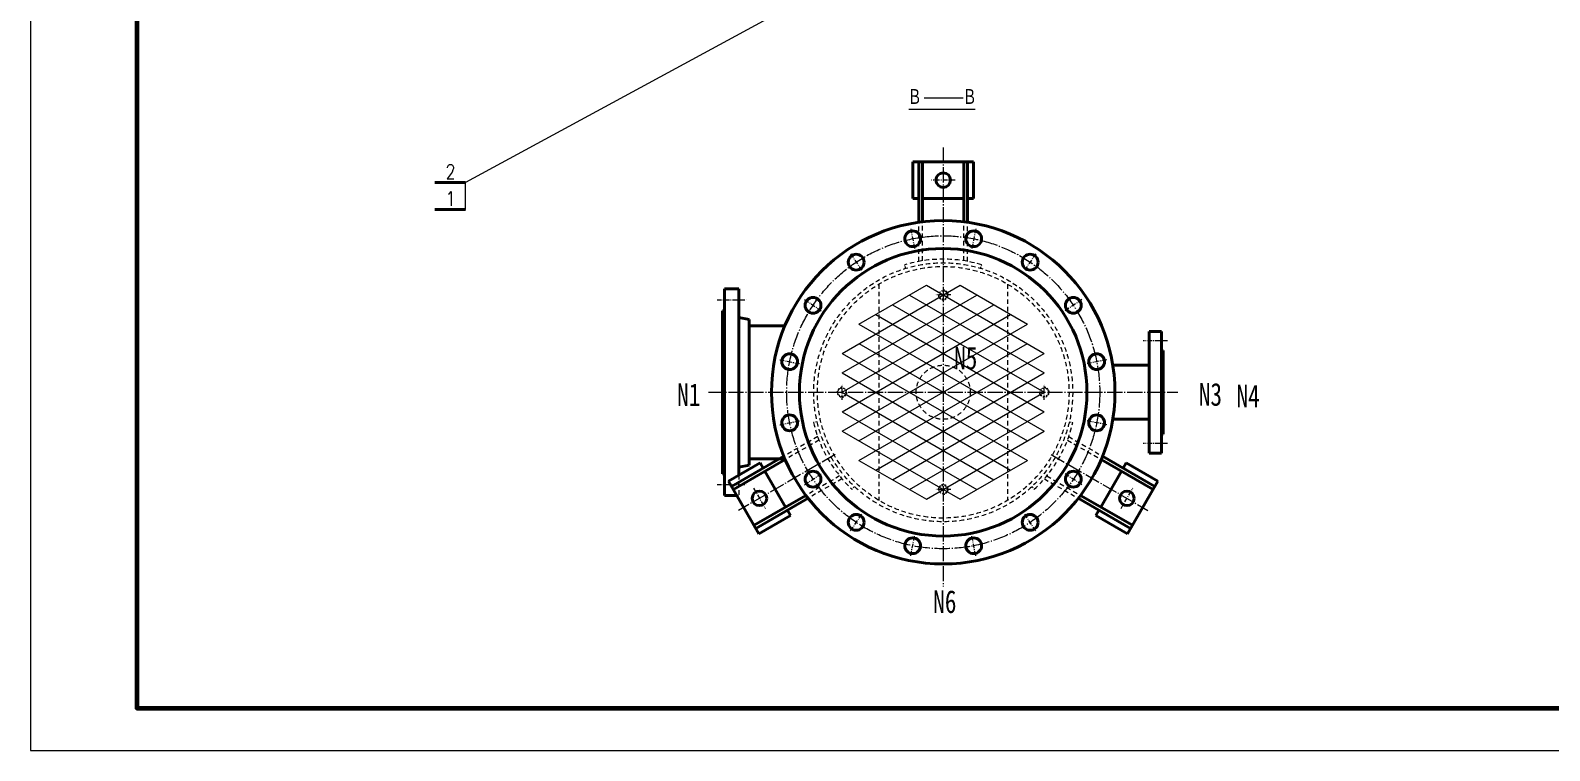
# Model space of a CAD drawing. Extents: x -4165 to 3578, y -3827 to 2060.
# Drawn here: x -4165 to -1665, y -3827 to -2642 of the extents above; entities that cross this region are included whole.
import ezdxf
from ezdxf.enums import TextEntityAlignment as Align

# ---------------------------------------------------------------- set-up
doc = ezdxf.new("R2010")
doc.units = 0
doc.header["$LTSCALE"] = 10
for name, pattern in [('XX-L', [1.25, 0.75, -0.5]), ('XX-S', [0.5, 0.3, -0.2]), ('ZXX-L', [3.28, 2.5, -0.3, 0.18, -0.3]), ('ZXX-S', [1.27, 0.75, -0.2, 0.12, -0.2])]:
    doc.linetypes.add(name, pattern=pattern)
for name, color, linetype, lineweight in [('A 粗实线', 1, 'CONTINUOUS', 40), ('B 细实线', 7, 'CONTINUOUS', 18), ('C 文 字', 2, 'CONTINUOUS', 20), ('D 短中心线', 3, 'ZXX-S', 18), ('E 长中心线', 3, 'ZXX-L', 18), ('F 短虚线', 6, 'XX-S', 20), ('G 长虚线', 6, 'XX-L', 20), ('J 标注尺寸', 2, 'CONTINUOUS', 18)]:
    doc.layers.add(name, color=color, linetype=linetype, lineweight=lineweight)
doc.styles.add('HZTXT', font='SIMFANG.TTF', dxfattribs={"width": 0.75})
doc.styles.add('ROMANC', font='romanc', dxfattribs={"width": 0.7, "height": 6})
doc.styles.add('标题中文', font='SIMFANG.TTF', dxfattribs={"width": 0.7})

msp = doc.modelspace()

# ---------------------------------------------------------------- linework, layer by layer
at = {"layer": 'A 粗实线'}
for p, q in [((-2712.9, -2858.9), (-2712.9, -2918.9)), ((-2612.9, -2858.9), (-2712.9, -2858.9)), ((-2702.9, -2958.2), (-2702.9, -2858.9)), ((-2696.9, -2957.4), (-2696.9, -2858.9)), ((-2628.9, -2957.4), (-2628.9, -2858.9)), ((-2622.9, -2958.2), (-2622.9, -2858.9)), ((-2612.9, -2858.9), (-2612.9, -2918.9)), ((-3499.2, -2892.8), (-3448.6, -2892.8)), ((-2712.9, -2918.9), (-2702.9, -2918.9)), ((-2696.9, -2918.9), (-2628.9, -2918.9)), ((-2612.9, -2918.9), (-2622.9, -2918.9)), ((-3499.2, -2937.1), (-3448.6, -2937.1)), ((-3022.9, -3407.9), (-3022.9, -3067.9)), ((-3022.9, -3067.9), (-2998.9, -3067.9)), ((-2998.9, -3374.1), (-2998.9, -3067.9)), ((-3025.9, -3371.9), (-3025.9, -3103.9)), ((-3025.9, -3103.9), (-3022.9, -3103.9)), ((-2998.9, -3114.9), (-2981.9, -3117.9)), ((-2981.9, -3357.9), (-2981.9, -3117.9)), ((-2981.9, -3128.4), (-2923.3, -3128.4)), ((-2323.9, -3137.9), (-2323.9, -3337.9)), ((-2323.9, -3137.9), (-2303.9, -3137.9)), ((-2303.9, -3137.9), (-2303.9, -3337.9)), ((-2303.9, -3168.9), (-2300.9, -3168.9)), ((-2300.9, -3168.9), (-2300.9, -3306.9)), ((-2323.9, -3193.4), (-2383.9, -3193.4)), ((-2323.9, -3282.4), (-2383.9, -3282.4)), ((-2300.9, -3306.9), (-2303.9, -3306.9)), ((-2925.1, -3343.1), (-3011.1, -3392.7)), ((-2922.8, -3348.6), (-3008.1, -3397.9)), ((-2981.9, -3347.4), (-2923.3, -3347.4)), ((-2403, -3348.6), (-2317.7, -3397.9)), ((-2400.7, -3343.1), (-2314.7, -3392.7)), ((-2303.9, -3337.9), (-2323.9, -3337.9)), ((-3022.9, -3371.9), (-3025.9, -3371.9)), ((-3016.1, -3384.1), (-2964.2, -3354.1)), ((-2998.9, -3360.9), (-2981.9, -3357.9)), ((-2964.2, -3354.1), (-2959.2, -3362.7)), ((-2922.2, -3426.8), (-2956.2, -3367.9)), ((-2369.7, -3367.9), (-2403.7, -3426.8)), ((-2361.7, -3354.1), (-2366.7, -3362.7)), ((-2309.7, -3384.1), (-2361.7, -3354.1)), ((-3016.1, -3384.1), (-2966.1, -3470.7)), ((-2359.7, -3470.7), (-2309.7, -3384.1)), ((-3002.4, -3407.9), (-3022.9, -3407.9)), ((-2888.8, -3407.5), (-2974.1, -3456.8)), ((-2885.1, -3412.3), (-2971.1, -3462)), ((-2440.7, -3412.3), (-2354.7, -3462)), ((-2437, -3407.5), (-2351.7, -3456.8)), ((-2966.1, -3470.7), (-2914.2, -3440.7)), ((-2914.2, -3440.7), (-2919.2, -3432)), ((-2411.7, -3440.7), (-2406.7, -3432)), ((-2359.7, -3470.7), (-2411.7, -3440.7))]:
    msp.add_line(p, q, dxfattribs=at)
at = {"layer": 'A 粗实线', "color": 5, "lineweight": 60}
msp.add_lwpolyline([(-76.5, -3757.5), (-76.5, 1989.5), (-3989.5, 1989.5), (-3989.5, -3757.5)], close=True, dxfattribs=at)
at = {"layer": 'A 粗实线'}
for centre, radius in [((-2662.9, -2888.9), 12), ((-2662.9, -3237.9), 282.5), ((-2713.2, -2985.3), 13), ((-2612.7, -2985.3), 13), ((-2662.9, -3237.9), 236.5), ((-2806, -3023.8), 13), ((-2519.9, -3023.8), 13), ((-2877, -3094.8), 13), ((-2448.8, -3094.8), 13), ((-2915.5, -3187.6), 13), ((-2410.4, -3187.6), 13), ((-2915.5, -3288.1), 13), ((-2410.4, -3288.1), 13), ((-2877, -3380.9), 13), ((-2448.8, -3380.9), 13), ((-2965.2, -3412.4), 12), ((-2360.7, -3412.4), 12), ((-2806, -3452), 13), ((-2519.9, -3452), 13), ((-2713.2, -3490.4), 13), ((-2612.7, -3490.4), 13)]:
    msp.add_circle(centre, radius, dxfattribs=at)
at = {"layer": 'B 细实线'}
for p, q in [((-2747.4, -2512.1), (-3448.6, -2892.8)), ((-2719.3, -2772.2), (-2610.1, -2772.2)), ((-2694.3, -2753.3), (-2630, -2753.3)), ((-3448.6, -2937.1), (-3448.6, -2892.8)), ((-2829.2, -3173.9), (-2635.2, -3061.9)), ((-2801.5, -3125.9), (-2690.6, -3061.9)), ((-2690.6, -3061.9), (-2496.6, -3173.9)), ((-2635.2, -3061.9), (-2524.4, -3125.9)), ((-2829.2, -3205.9), (-2607.5, -3077.9)), ((-2829.2, -3237.9), (-2579.8, -3093.9)), ((-2746.1, -3093.9), (-2496.6, -3237.9)), ((-2718.3, -3077.9), (-2496.6, -3205.9)), ((-2829.2, -3269.9), (-2552.1, -3109.9)), ((-2773.8, -3109.9), (-2496.6, -3269.9)), ((-2829.2, -3301.9), (-2524.4, -3125.9)), ((-2801.5, -3125.9), (-2496.6, -3301.9)), ((-2829.2, -3173.9), (-2524.4, -3349.9)), ((-2801.5, -3157.9), (-2524.4, -3317.9)), ((-2801.5, -3317.9), (-2524.4, -3157.9)), ((-2801.5, -3349.9), (-2496.6, -3173.9)), ((-2829.2, -3205.9), (-2552.1, -3365.9)), ((-2773.8, -3365.9), (-2496.6, -3205.9)), ((-2829.2, -3237.9), (-2579.8, -3381.9)), ((-2746.1, -3381.9), (-2496.6, -3237.9)), ((-2829.2, -3269.9), (-2607.5, -3397.9)), ((-2718.3, -3397.9), (-2496.6, -3269.9)), ((-2829.2, -3301.9), (-2635.2, -3413.9)), ((-2690.6, -3413.9), (-2496.6, -3301.9)), ((-2801.5, -3349.9), (-2690.6, -3413.9)), ((-2635.2, -3413.9), (-2524.4, -3349.9))]:
    msp.add_line(p, q, dxfattribs=at)
msp.add_lwpolyline([(-6.5, -3827.5), (-6.5, 2059.5), (-4164.5, 2059.5), (-4164.5, -3827.5)], close=True, dxfattribs=at)
at = {"layer": 'D 短中心线'}
for p, q in [((-2643.4, -2888.9), (-2682.4, -2888.9)), ((-2716.4, -2968.9), (-2709.9, -3001.7)), ((-2609.4, -2968.9), (-2615.9, -3001.7)), ((-2815.3, -3009.9), (-2796.7, -3037.6)), ((-2510.6, -3009.9), (-2529.1, -3037.6)), ((-3034.9, -3085.9), (-2986.9, -3085.9)), ((-2890.9, -3085.5), (-2863.1, -3104.1)), ((-2650.1, -3077.8), (-2675.7, -3077.8)), ((-2434.9, -3085.5), (-2462.7, -3104.1)), ((-2293.9, -3153.4), (-2333.9, -3153.4)), ((-2931.8, -3184.4), (-2899.1, -3190.9)), ((-2394, -3184.4), (-2426.7, -3190.9)), ((-2829.2, -3250.6), (-2829.2, -3225)), ((-2496.7, -3250.6), (-2496.7, -3225)), ((-2931.8, -3291.4), (-2899.1, -3284.8)), ((-2394, -3291.4), (-2426.7, -3284.8)), ((-2293.9, -3322.4), (-2333.9, -3322.4)), ((-2890.9, -3390.2), (-2863.1, -3371.7)), ((-2434.9, -3390.2), (-2462.7, -3371.7)), ((-3034.9, -3389.9), (-2986.9, -3389.9)), ((-2974.9, -3395.5), (-2955.4, -3429.2)), ((-2650.1, -3397.9), (-2675.7, -3397.9)), ((-2370.4, -3429.2), (-2350.9, -3395.5)), ((-2815.3, -3465.9), (-2796.7, -3438.1)), ((-2510.6, -3465.9), (-2529.1, -3438.1)), ((-2716.4, -3506.8), (-2709.9, -3474)), ((-2609.4, -3506.8), (-2615.9, -3474))]:
    msp.add_line(p, q, dxfattribs=at)
at = {"layer": 'E 长中心线'}
for p, q in [((-2662.9, -2835), (-2662.9, -3557.5)), ((-3049.1, -3237.9), (-2276.7, -3237.9)), ((-2840.6, -3340.4), (-2999.5, -3432.2)), ((-2485.3, -3340.4), (-2326.3, -3432.2))]:
    msp.add_line(p, q, dxfattribs=at)
msp.add_circle((-2662.9, -3237.9), 257.5, dxfattribs=at)
at = {"layer": 'F 短虚线'}
for p, q in [((-2724.5, -3034), (-2726.3, -3028.2)), ((-2601.3, -3034), (-2599.6, -3028.2)), ((-2870.3, -3286.5), (-2876.1, -3287.8)), ((-2455.5, -3286.5), (-2449.7, -3287.8)), ((-2808.7, -3393.2), (-2812.8, -3397.5)), ((-2517.1, -3393.2), (-2513, -3397.5)), ((-3002.4, -3407.9), (-2998.9, -3407.9))]:
    msp.add_line(p, q, dxfattribs=at)
for centre in [(-2662.9, -3077.8), (-2829.2, -3237.8), (-2496.7, -3237.8), (-2662.9, -3397.9)]:
    msp.add_circle(centre, 7, dxfattribs=at)
for centre, start, end in [((-2662.9, -3077.8), 180, 90), ((-2829.2, -3237.8), 90, 0), ((-2496.7, -3237.8), 180, 90), ((-2662.9, -3397.9), 270, 180)]:
    msp.add_arc(centre, 8, start, end, dxfattribs=at)
at = {"layer": 'G 长虚线'}
for p, q in [((-2702.9, -3022.6), (-2702.9, -2958.2)), ((-2696.9, -3021.5), (-2696.9, -2957.4)), ((-2628.9, -3021.5), (-2628.9, -2957.4)), ((-2622.9, -3022.6), (-2622.9, -2958.2)), ((-2768.8, -3060), (-2768.8, -3415.8)), ((-2557.1, -3060), (-2557.1, -3415.8)), ((-2869.4, -3310.9), (-2925.1, -3343.1)), ((-2867.3, -3316.6), (-2922.8, -3348.6)), ((-2458.6, -3316.6), (-2403, -3348.6)), ((-2456.5, -3310.9), (-2400.7, -3343.1)), ((-2998.9, -3374.1), (-2998.9, -3407.9)), ((-2833.3, -3375.5), (-2888.8, -3407.5)), ((-2829.4, -3380.2), (-2885.1, -3412.3)), ((-2496.5, -3380.2), (-2440.7, -3412.3)), ((-2492.6, -3375.5), (-2437, -3407.5))]:
    msp.add_line(p, q, dxfattribs=at)
for radius in [213, 207, 44.5]:
    msp.add_circle((-2662.9, -3237.9), radius, dxfattribs=at)
for start, end in [(73.1879, 106.8121), (193.1879, 226.8121), (313.1879, 346.8121)]:
    msp.add_arc((-2662.9, -3237.9), 219, start, end, dxfattribs=at)

# ---------------------------------------------------------------- texts
at = {"layer": 'C 文 字', "style": 'ROMANC', "width": 0.8}
for s, p in [('2', (-3473.4, -2875)), ('1', (-3473.4, -2919.3))]:
    msp.add_text(s, height=23.7, dxfattribs=at).set_placement(p, align=Align.MIDDLE)
at = {"layer": 'C 文 字', "char_height": 37.44, "width": 599.04, "attachment_point": 1, "style": 'HZTXT'}
for s, insert in [('N5', (-2644.9, -3162.8)), ('N1', (-3100.6, -3223.1)), ('N3', (-2242.4, -3222.6)), ('N4', (-2180.4, -3225.2)), ('N6', (-2679.3, -3563.6))]:
    msp.add_mtext(s, dxfattribs=dict(at, insert=insert))
at = {"layer": 'J 标注尺寸', "style": '标题中文', "width": 0.7}
for p in [(-2721.6, -2763.5), (-2631.1, -2763.5)]:
    msp.add_text('Ｂ', height=24.5, dxfattribs=at).set_placement(p)

doc.saveas('drawing.dxf')
